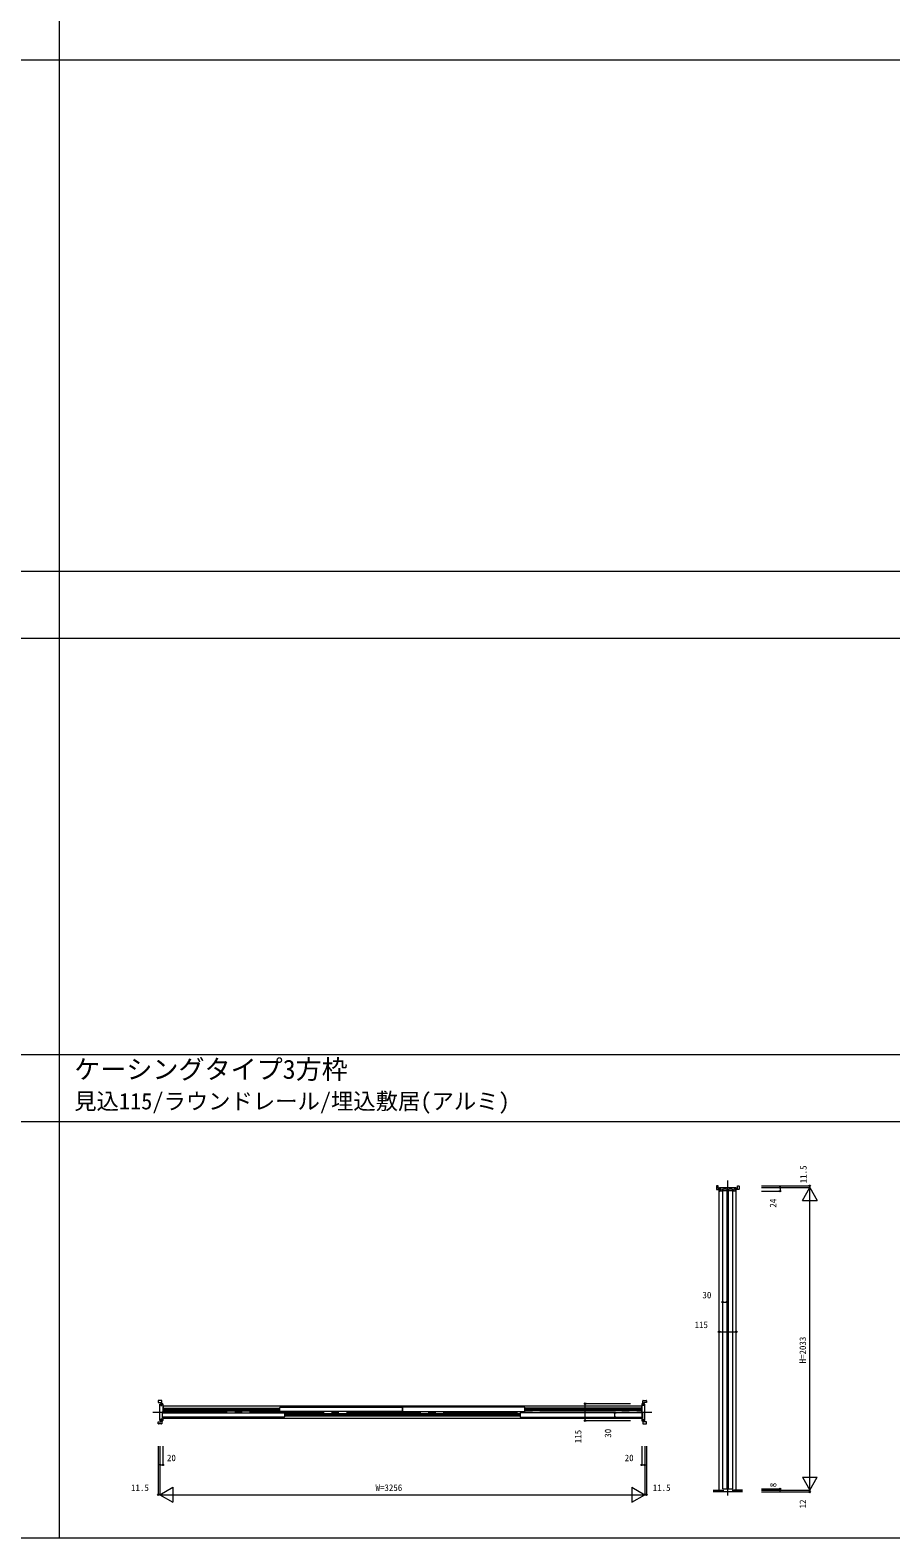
# Model space of a CAD drawing. Units: millimetres, scale not verified. Extents: x -14341 to 14341, y -10000 to 10000.
# Drawn here: x 2562 to 8342, y -10000 to 130 of the extents above; entities that cross this region are included whole.
import ezdxf
from ezdxf.enums import TextEntityAlignment as Align

# ---------------------------------------------------------------- set-up
doc = ezdxf.new("R2010")
doc.units = ezdxf.units.MM
doc.header["$LTSCALE"] = 50
doc.linetypes.add('USER1', pattern=[13, 10, -1, 1, -1])
doc.layers.add('0-0_0', color=7, linetype='Continuous')
for name, color, linetype, lineweight in [('0-1_YKK_F1', 7, 'Continuous', 18), ('0-4_YKK_N1', 2, 'Continuous', 18), ('0-5_YKK_B1', 4, 'Continuous', 18), ('0-6_YKK_Z1', 7, 'Continuous', 18)]:
    doc.layers.add(name, color=color, linetype=linetype, lineweight=lineweight)
doc.styles.add('ＭＳ ゴシック', font='')
doc.styles.get('ＭＳ ゴシック').set_extended_font_data('MS Gothic')

msp = doc.modelspace()

# ---------------------------------------------------------------- linework, layer by layer
at = {"layer": '0-1_YKK_F1'}
for p, q in [((2759.49, -10000), (2759.49, 9500)), ((-14340.51, -70), (14159.49, -70)), ((-14340.51, -3505), (14159.49, -3505)), ((-14340.51, -3955), (14159.49, -3955)), ((-14340.51, -6752.5), (14159.49, -6752.5)), ((-14340.51, -7202.5), (14159.49, -7202.5)), ((-14340.51, -10000), (14340.51, -10000))]:
    msp.add_line(p, q, dxfattribs=at)
at = {"layer": '0-4_YKK_N1'}
for p, q in [((7472.49, -7635), (7797.49, -7635)), ((7472.49, -7646.5), (7797.49, -7646.5)), ((7472.49, -7670.5), (7597.49, -7670.5)), ((7597.49, -7646.5), (7597.49, -7670.5)), ((7747.49, -7733.1), (7797.49, -7646.5)), ((7797.49, -7646.5), (7797.49, -7635)), ((7797.49, -9679.5), (7797.49, -7646.5)), ((7797.49, -7646.5), (7847.49, -7733.1)), ((7747.49, -7733.1), (7847.49, -7733.1)), ((7212.49, -8415.88), (7242.49, -8415.88)), ((7188.99, -8615.88), (7303.99, -8615.88)), ((6288.99, -9213.5), (6288.99, -9098.5)), ((6593.99, -9098.5), (6288.99, -9098.5)), ((6593.99, -9213.5), (6288.99, -9213.5)), ((6488.99, -9190), (6488.99, -9160)), ((3421.49, -9385), (3421.49, -9710)), ((3432.99, -9385), (3432.99, -9710)), ((3452.99, -9385), (3452.99, -9510)), ((6688.99, -9385), (6688.99, -9710)), ((6700.49, -9385), (6700.49, -9710)), ((3432.99, -9510), (3452.99, -9510)), ((7747.49, -9592.9), (7847.49, -9592.9)), ((7747.49, -9592.9), (7797.49, -9679.5)), ((7797.49, -9679.5), (7847.49, -9592.9)), ((3432.99, -9710), (3421.49, -9710)), ((3432.99, -9710), (3519.59, -9660)), ((3432.99, -9710), (6688.99, -9710)), ((3432.99, -9710), (3519.59, -9760)), ((3519.59, -9660), (3519.59, -9760)), ((6602.39, -9660), (6602.39, -9760)), ((6602.39, -9660), (6688.99, -9710)), ((6602.39, -9760), (6688.99, -9710)), ((6688.99, -9710), (6700.49, -9710)), ((7472.49, -9679.5), (7797.49, -9679.5)), ((7472.49, -9691.5), (7797.49, -9691.5)), ((7797.49, -9679.5), (7797.49, -9691.5))]:
    msp.add_line(p, q, dxfattribs=at)
for points in [[(6668.99, -9385), (6668.99, -9510), (6688.99, -9510)], [(7472.49, -9671.5), (7597.49, -9671.5), (7597.49, -9679.5)]]:
    msp.add_lwpolyline(points, dxfattribs=at)
for centre in [(7597.49, -7646.5), (7597.49, -7670.5), (7797.49, -7635), (7212.49, -8415.88), (7242.49, -8415.88), (7188.99, -8615.88), (7303.99, -8615.88), (6288.99, -9098.5), (6288.99, -9213.5), (6488.99, -9160), (6488.99, -9190), (3432.99, -9510), (3452.99, -9510), (6668.99, -9510), (6688.99, -9510), (3421.49, -9710), (6700.49, -9710), (7597.49, -9671.5), (7597.49, -9679.5), (7797.49, -9691.5)]:
    msp.add_circle(centre, 5, dxfattribs=at)
at = {"layer": '0-5_YKK_B1'}
for p, q in [((7170.49, -7637), (7170.49, -7657)), ((7188.99, -9679.5), (7188.99, -7659)), ((7212.49, -9671.5), (7212.49, -7667.5)), ((7250.49, -9671.5), (7250.49, -7667.5)), ((7303.99, -9679.5), (7303.99, -7659)), ((7322.49, -7637), (7322.49, -7657)), ((3443.49, -9077), (3423.49, -9077)), ((3452.99, -9100.5), (3452.99, -9154)), ((6667.99, -9114.5), (3453.99, -9114.5)), ((3453.99, -9114.5), (3453.99, -9160)), ((6667.99, -9114.5), (6667.99, -9160)), ((6668.99, -9100.5), (6668.99, -9154)), ((6678.49, -9077), (6698.49, -9077)), ((3447.99, -9157), (3447.99, -9193)), ((3451.49, -9160), (3449.49, -9162)), ((3449.49, -9188), (3449.49, -9162)), ((3451.49, -9190), (3449.49, -9188)), ((3451.99, -9155), (3449.99, -9155)), ((3449.99, -9195), (3451.99, -9195)), ((3451.49, -9160), (4267.49, -9160)), ((4267.49, -9190), (3451.49, -9190)), ((3452.99, -9196), (3452.99, -9211.5)), ((3453.99, -9128.5), (4238.99, -9128.5)), ((4238.99, -9131.1), (3453.99, -9131.1)), ((4238.99, -9135.3), (3453.99, -9135.3)), ((4238.99, -9138.7), (3453.99, -9138.7)), ((4238.99, -9142.9), (3453.99, -9142.9)), ((3453.99, -9145.5), (4238.99, -9145.5)), ((3453.99, -9190), (3453.99, -9197.5)), ((6667.99, -9197.5), (3453.99, -9197.5)), ((4240.99, -9122), (4238.99, -9124)), ((4238.99, -9150), (4238.99, -9124)), ((4238.99, -9150), (4240.99, -9152)), ((4240.99, -9122), (5056.99, -9122)), ((5056.99, -9152), (4240.99, -9152)), ((4269.49, -9162), (4267.49, -9160)), ((4267.49, -9190), (4269.49, -9188)), ((4269.49, -9162), (4269.49, -9188)), ((5852.49, -9166.5), (4269.49, -9166.5)), ((5852.49, -9169.1), (4269.49, -9169.1)), ((5852.49, -9173.3), (4269.49, -9173.3)), ((5852.49, -9176.7), (4269.49, -9176.7)), ((5852.49, -9180.9), (4269.49, -9180.9)), ((5852.49, -9183.5), (4269.49, -9183.5)), ((5056.99, -9122), (5058.99, -9124)), ((5056.99, -9152), (5058.99, -9150)), ((5058.99, -9124), (5058.99, -9150)), ((5062.99, -9128.5), (5058.99, -9128.5)), ((5058.99, -9131.1), (5062.99, -9131.1)), ((5058.99, -9135.3), (5062.99, -9135.3)), ((5058.99, -9138.7), (5062.99, -9138.7)), ((5058.99, -9142.9), (5062.99, -9142.9)), ((5062.99, -9145.5), (5058.99, -9145.5)), ((5064.99, -9122), (5062.99, -9124)), ((5062.99, -9124), (5062.99, -9150)), ((5064.99, -9152), (5062.99, -9150)), ((5880.99, -9122), (5064.99, -9122)), ((5064.99, -9152), (5880.99, -9152)), ((5852.49, -9162), (5854.49, -9160)), ((5852.49, -9162), (5852.49, -9188)), ((5854.49, -9190), (5852.49, -9188)), ((6670.49, -9160), (5854.49, -9160)), ((5854.49, -9190), (6670.49, -9190)), ((5880.99, -9122), (5882.99, -9124)), ((5882.99, -9150), (5880.99, -9152)), ((5882.99, -9150), (5882.99, -9124)), ((6667.99, -9128.5), (5882.99, -9128.5)), ((5882.99, -9131.1), (6667.99, -9131.1)), ((5882.99, -9135.3), (6667.99, -9135.3)), ((5882.99, -9138.7), (6667.99, -9138.7)), ((5882.99, -9142.9), (6667.99, -9142.9)), ((6667.99, -9145.5), (5882.99, -9145.5)), ((6667.99, -9190), (6667.99, -9197.5)), ((6668.99, -9196), (6668.99, -9211.5)), ((6669.99, -9155), (6671.99, -9155)), ((6671.99, -9195), (6669.99, -9195)), ((6670.49, -9160), (6672.49, -9162)), ((6670.49, -9190), (6672.49, -9188)), ((6672.49, -9188), (6672.49, -9162)), ((6673.99, -9157), (6673.99, -9193)), ((3443.49, -9235), (3423.49, -9235)), ((6678.49, -9235), (6698.49, -9235)), ((7212.49, -9671.5), (7242.49, -9671.5)), ((7250.49, -9671.5), (7280.49, -9671.5))]:
    msp.add_line(p, q, dxfattribs=at)
for points in [[(7181.49, -7652), (7181.49, -7635), (7172.49, -7635)], [(7172.49, -7659), (7195.49, -7659), (7195.49, -7652), (7181.49, -7652)], [(7191.49, -7668.5), (7191.49, -7659.5), (7198.49, -7659.5), (7200.99, -7659.5), (7200.99, -7651.8), (7192.49, -7651.8), (7191.49, -7650.8), (7191.49, -7646.5), (7301.49, -7646.5), (7301.49, -7650.8), (7300.49, -7651.8), (7291.99, -7651.8), (7291.99, -7659.5), (7294.49, -7659.5), (7301.49, -7659.5), (7301.49, -7668.5)], [(7207.79, -7661.3), (7207.79, -7670), (7207.29, -7670.5), (7193.49, -7670.5)], [(7283.19, -7659.3), (7274.99, -7659.3), (7274.99, -7656.5), (7255.99, -7656.5), (7255.99, -7659.3), (7236.99, -7659.3), (7236.99, -7656.5), (7217.99, -7656.5), (7217.99, -7659.3), (7209.79, -7659.3)], [(7242.49, -9671.5), (7242.49, -7667.5), (7212.49, -7667.5)], [(7280.49, -9671.5), (7280.49, -7667.5), (7250.49, -7667.5)], [(7299.49, -7670.5), (7285.69, -7670.5), (7285.19, -7670), (7285.19, -7661.3)], [(7320.49, -7659), (7297.49, -7659), (7297.49, -7652), (7311.49, -7652)], [(7311.49, -7652), (7311.49, -7635), (7320.49, -7635)], [(3421.49, -9079), (3421.49, -9091), (3438.49, -9091), (3438.49, -9105)], [(3450.99, -9213.5), (3445.99, -9213.5), (3445.99, -9206.5), (3445.99, -9201.5), (3438.29, -9201.5), (3438.29, -9210), (3437.29, -9211), (3432.99, -9211), (3432.99, -9101), (3437.29, -9101)], [(3437.29, -9101), (3438.29, -9102), (3438.29, -9110.5), (3445.99, -9110.5), (3445.99, -9105.5), (3445.99, -9098.5), (3450.99, -9098.5)], [(3438.49, -9105), (3445.49, -9105), (3445.49, -9079)], [(6684.69, -9101), (6683.69, -9102), (6683.69, -9110.5), (6675.99, -9110.5), (6675.99, -9105.5), (6675.99, -9098.5), (6670.99, -9098.5)], [(6670.99, -9213.5), (6675.99, -9213.5), (6675.99, -9206.5), (6675.99, -9201.5), (6683.69, -9201.5), (6683.69, -9210), (6684.69, -9211), (6688.99, -9211), (6688.99, -9101), (6684.69, -9101)], [(6683.49, -9105), (6676.49, -9105), (6676.49, -9079)], [(6700.49, -9079), (6700.49, -9091), (6683.49, -9091), (6683.49, -9105)], [(3421.49, -9233), (3421.49, -9221), (3438.49, -9221), (3438.49, -9207)], [(3438.49, -9207), (3445.49, -9207), (3445.49, -9233)], [(6683.49, -9207), (6676.49, -9207), (6676.49, -9233)], [(6700.49, -9233), (6700.49, -9221), (6683.49, -9221), (6683.49, -9207)]]:
    msp.add_lwpolyline(points, dxfattribs=at)
for centre, radius, start, end in [((7172.49, -7637), 2, 90, 180), ((7172.49, -7657), 2, 180, 270), ((7193.49, -7668.5), 2, 180, 270), ((7209.79, -7661.3), 2, 90, 180), ((7283.19, -7661.3), 2, 0, 90), ((7299.49, -7668.5), 2, 270, 0), ((7320.49, -7637), 2, 0, 90), ((7320.49, -7657), 2, 270, 0), ((3423.49, -9079), 2, 90, 180), ((3443.49, -9079), 2, 0, 90), ((3450.99, -9100.5), 2, 0, 90), ((6670.99, -9100.5), 2, 90, 180), ((6678.49, -9079), 2, 90, 180), ((6698.49, -9079), 2, 0, 90), ((3449.99, -9157), 2, 90, 180), ((3449.99, -9193), 2, 180, 270), ((3450.99, -9211.5), 2, 270, 0), ((3451.99, -9154), 1, 270, 0), ((3451.99, -9196), 1, 0, 90), ((6669.99, -9154), 1, 180, 270), ((6669.99, -9196), 1, 90, 180), ((6670.99, -9211.5), 2, 180, 270), ((6671.99, -9157), 2, 0, 90), ((6671.99, -9193), 2, 270, 0), ((3423.49, -9233), 2, 180, 270), ((3443.49, -9233), 2, 270, 0), ((6678.49, -9233), 2, 180, 270), ((6698.49, -9233), 2, 270, 0)]:
    msp.add_arc(centre, radius, start, end, dxfattribs=at)
at = {"layer": '0-6_YKK_Z1', "linetype": 'USER1'}
for p, q in [((7246.49, -9715.87), (7246.49, -7599)), ((3384.99, -9156), (6737.58, -9156))]:
    msp.add_line(p, q, dxfattribs=at)
at = {"layer": '0-6_YKK_Z1'}
for p, q in [((7148.57, -9679.5), (7215.49, -9679.5)), ((7148.57, -9681.9), (7215.49, -9681.9)), ((7148.57, -9684.3), (7215.49, -9684.3)), ((7148.57, -9686.7), (7215.49, -9686.7)), ((7148.57, -9689.1), (7215.49, -9689.1)), ((7344.41, -9691.5), (7148.57, -9691.5)), ((7215.49, -9679.5), (7215.49, -9691.5)), ((7344.41, -9681.9), (7277.49, -9681.9)), ((7344.41, -9684.3), (7277.49, -9684.3)), ((7344.41, -9686.7), (7277.49, -9686.7)), ((7344.41, -9689.1), (7277.49, -9689.1))]:
    msp.add_line(p, q, dxfattribs=at)
msp.add_lwpolyline([(7344.41, -9679.5), (7277.49, -9679.5), (7277.49, -9691.5)], dxfattribs=at)

# ---------------------------------------------------------------- texts
at = {"layer": '0-0_0', "style": 'ＭＳ ゴシック'}
for s, height, p in [('ケーシングタイプ3方枠', 128.3, (2857.49, -6954.22)), ('見込115/ラウンドレール/埋込敷居(アルミ)', 110, (2857.49, -7154.27))]:
    msp.add_text(s, height=height, dxfattribs=at).set_placement(p, align=Align.BOTTOM_LEFT)
at = {"layer": '0-4_YKK_N1', "color": 7, "style": 'ＭＳ ゴシック'}
for s, p in [('11.5', (7789.28, -7617.62)), ('24', (7585.49, -7781.03)), ('H=2033', (7785.49, -8828)), ('115', (6276.99, -9364.21)), ('30', (6476.99, -9327.25)), ('8', (7586.74, -9659.99)), ('12', (7785.49, -9802.16))]:
    msp.add_text(s, height=43.99, rotation=90, dxfattribs=at).set_placement(p, align=Align.BOTTOM_LEFT)
for s, p in [('30', (7076.56, -8403.88)), ('115', (7023.82, -8603.88)), ('20', (3480.32, -9498)), ('20', (6554.4, -9498)), ('11.5', (3239.15, -9698)), ('W=3256', (4880.99, -9698)), ('11.5', (6742.83, -9698))]:
    msp.add_text(s, height=43.99, dxfattribs=at).set_placement(p, align=Align.BOTTOM_LEFT)

doc.saveas('drawing.dxf')
